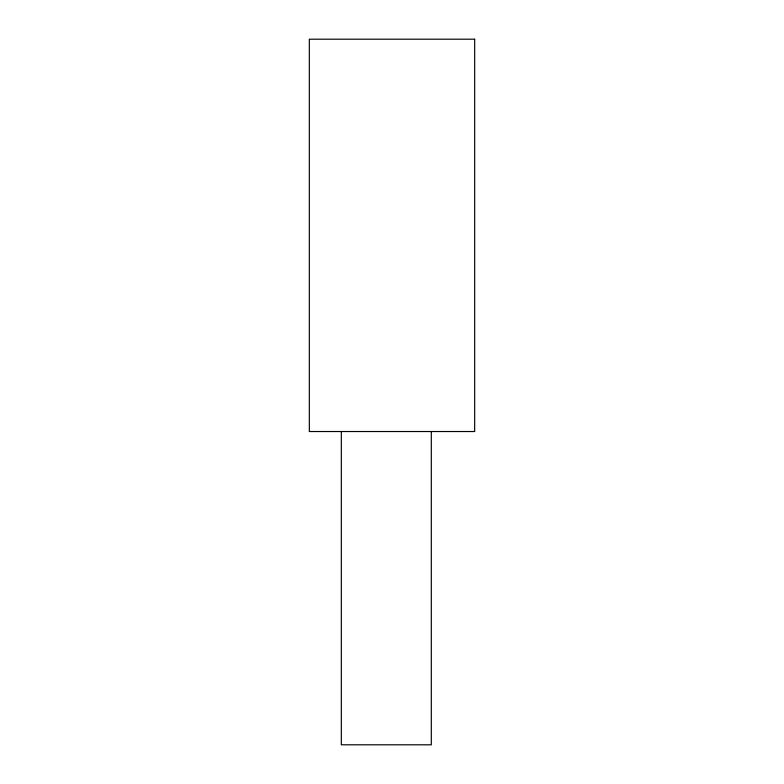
<?xml version="1.0" encoding="UTF-8"?>
<svg xmlns="http://www.w3.org/2000/svg" width="784" height="784" viewBox="0 0 784 784"><rect width="100%" height="100%" fill="white"/><g stroke="black" fill="none" stroke-linecap="round" stroke-linejoin="round"><path stroke-width="1.18" d="M431.298 431.523L431.298 744.8L341.324 744.8L341.324 431.523M474.673 39.2L309.327 39.2L309.327 431.523L474.673 431.523L474.673 39.2"/></g></svg>
